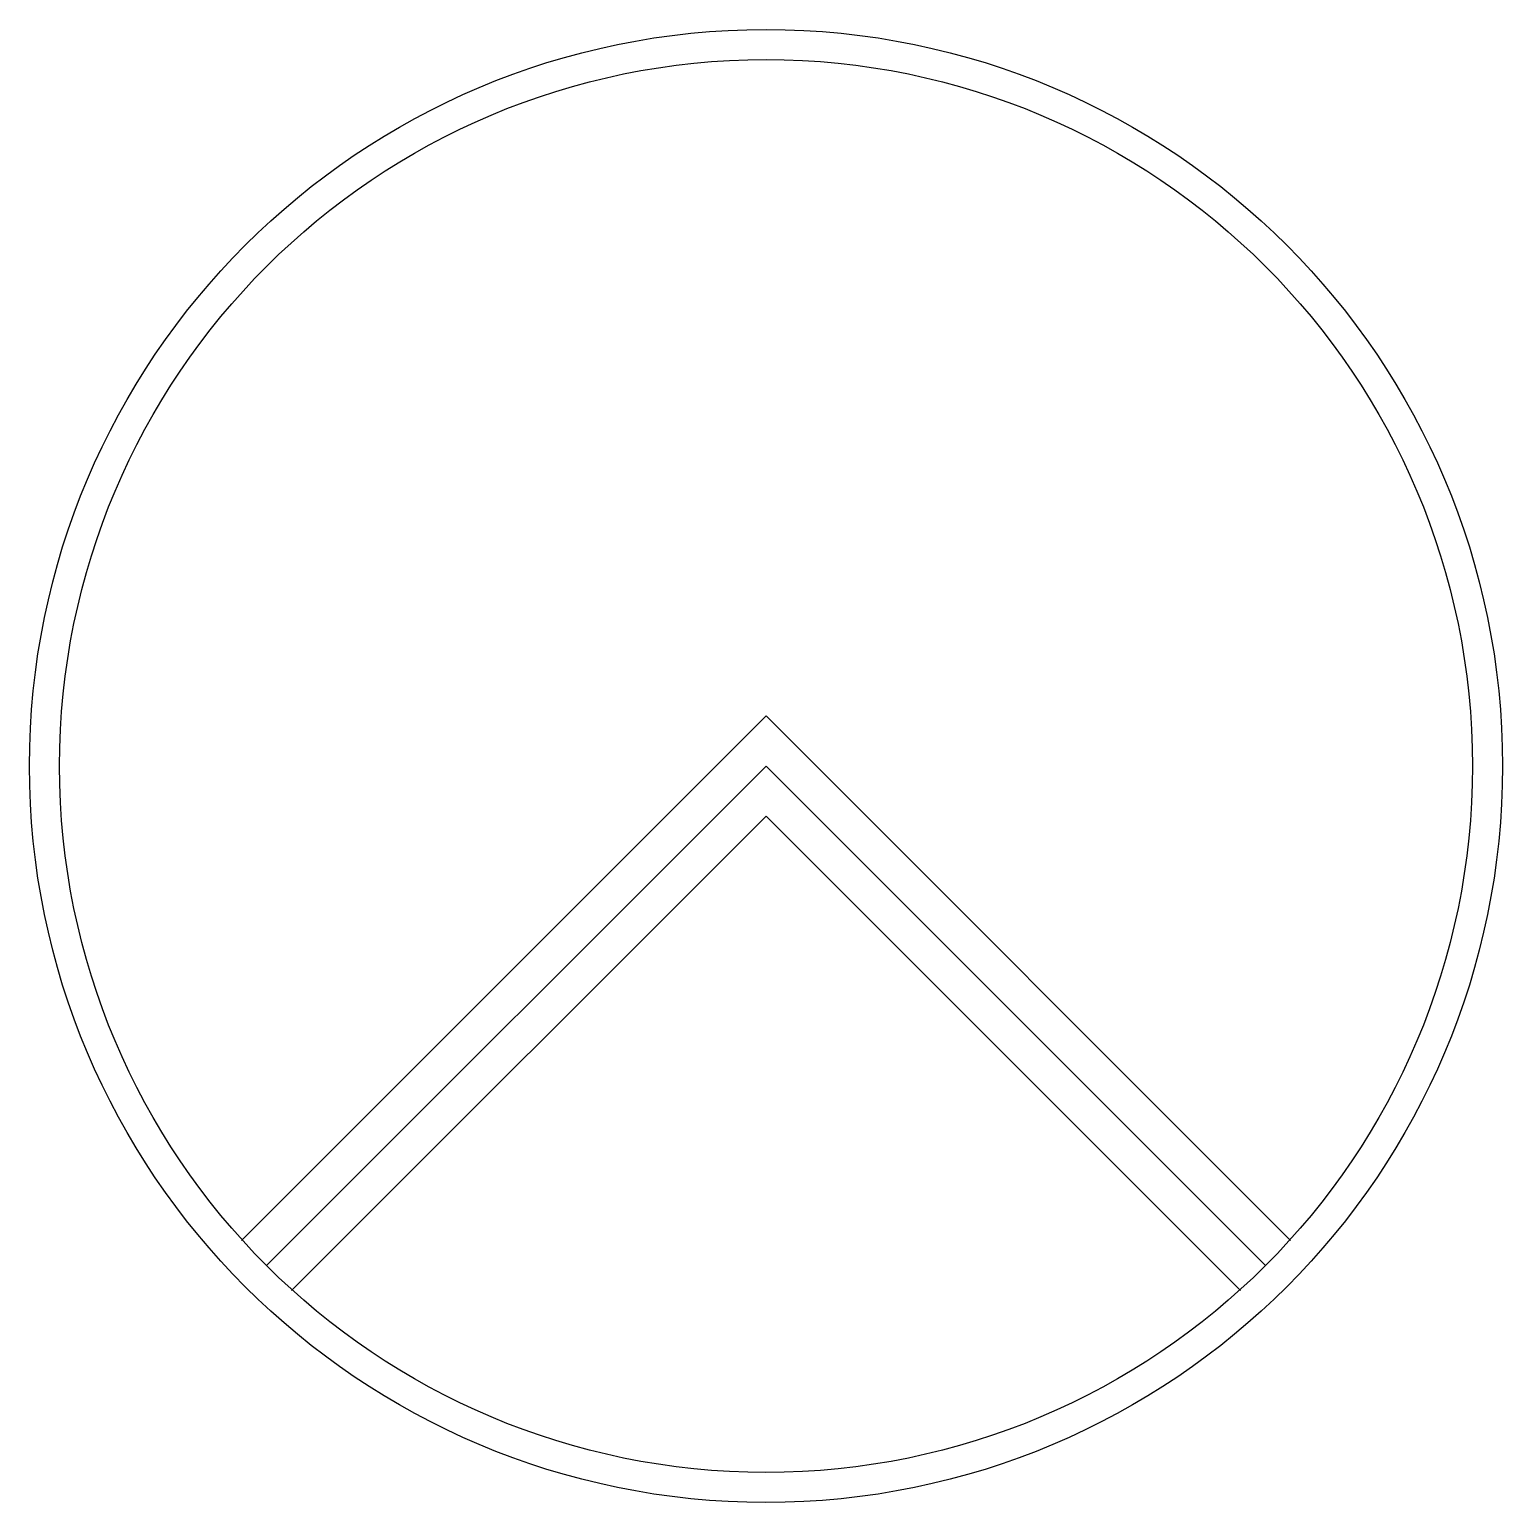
# Model space of a CAD drawing. Header units: feet. Extents: x -0.52 to 0.52, y -0.52 to 0.52.
import ezdxf

# ---------------------------------------------------------------- set-up
doc = ezdxf.new("R2010")
doc.units = ezdxf.units.FT
doc.header["$MEASUREMENT"] = 0
doc.layers.add('3DFACE', color=7, linetype='Continuous')

msp = doc.modelspace()

# ---------------------------------------------------------------- linework, layer by layer
at = {"elevation": 1.0001}
for points in [[(0.3712, -0.3359), (0, 0.0354), (-0.3712, -0.3359)], [(0.3536, -0.3536), (0, 0), (-0.3536, -0.3536)], [(0.3359, -0.3712), (0, -0.0354), (-0.3359, -0.3712)]]:
    msp.add_lwpolyline(points, dxfattribs=at)
msp.add_circle((0, 0, 1.0001), 0.5)
at = {"layer": '3DFACE'}
msp.add_circle((0, 0, 1), 0.5213, dxfattribs=at)
at = {"layer": 'Defpoints'}
msp.add_point((0, 0), dxfattribs=at)

doc.saveas('drawing.dxf')
